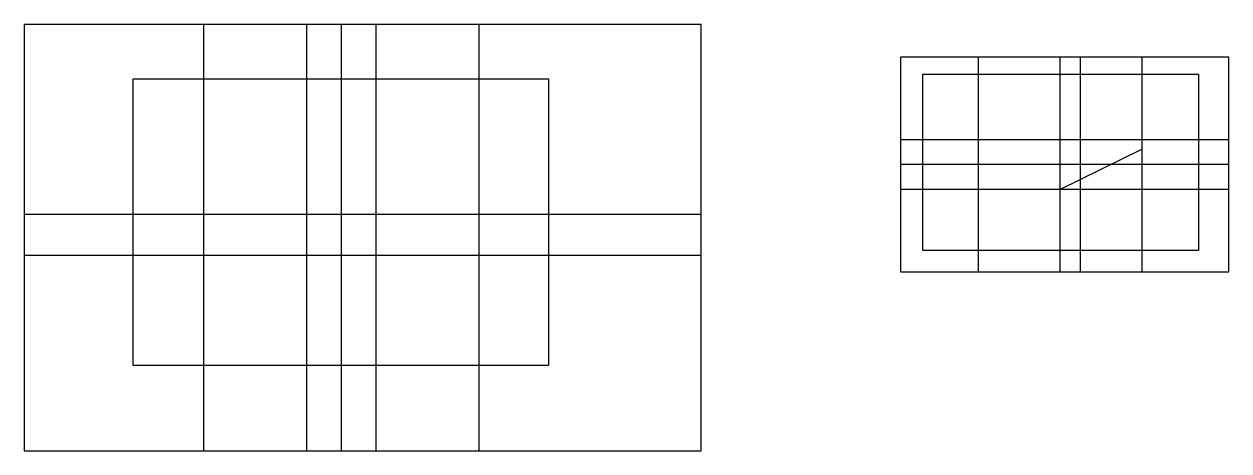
# Model space of a CAD drawing. Header units: metres. Extents: x 244 to 394, y 85 to 138.
import ezdxf

# ---------------------------------------------------------------- set-up
doc = ezdxf.new("R2010")
doc.units = ezdxf.units.M
picture_1 = doc.add_image_def('image1.png', size_in_pixel=(1229, 848))
picture_2 = doc.add_image_def('image2.png', size_in_pixel=(1287, 823))

msp = doc.modelspace()

# ---------------------------------------------------------------- linework, layer by layer
for p, q in [((266.31, 137.87), (266.31, 84.58)), ((279.19, 137.87), (279.19, 84.58)), ((283.51, 137.83), (283.51, 84.54)), ((287.82, 137.87), (287.82, 84.58)), ((300.71, 137.87), (300.71, 84.58)), ((363.12, 133.74), (363.12, 106.93)), ((373.32, 133.74), (373.32, 106.93)), ((375.9, 133.74), (375.9, 106.93)), ((383.6, 133.74), (383.6, 106.93)), ((394.47, 123.4), (353.43, 123.4)), ((373.32, 117.22), (383.6, 122.26)), ((394.47, 120.34), (353.43, 120.34)), ((394.47, 117.22), (353.43, 117.22)), ((328.5, 114.08), (243.87, 114.08)), ((328.5, 108.95), (243.87, 108.95))]:
    msp.add_line(p, q)
for points in [[(243.87, 84.54), (328.5, 84.54), (328.5, 137.83), (243.87, 137.83)], [(353.43, 106.93), (394.47, 106.93), (394.47, 133.74), (353.43, 133.74)]]:
    msp.add_lwpolyline(points, close=True)

# ---------------------------------------------------------------- pictures from other files: only their frames are drawn
image = msp.add_image(picture_2, insert=(356.2, 109.58), size_in_units=(34.46, 22.03))
image.dxf.flags = 7
image = msp.add_image(picture_1, insert=(257.49, 95.2), size_in_units=(51.91, 35.82))
image.dxf.flags = 7

doc.saveas('drawing.dxf')
